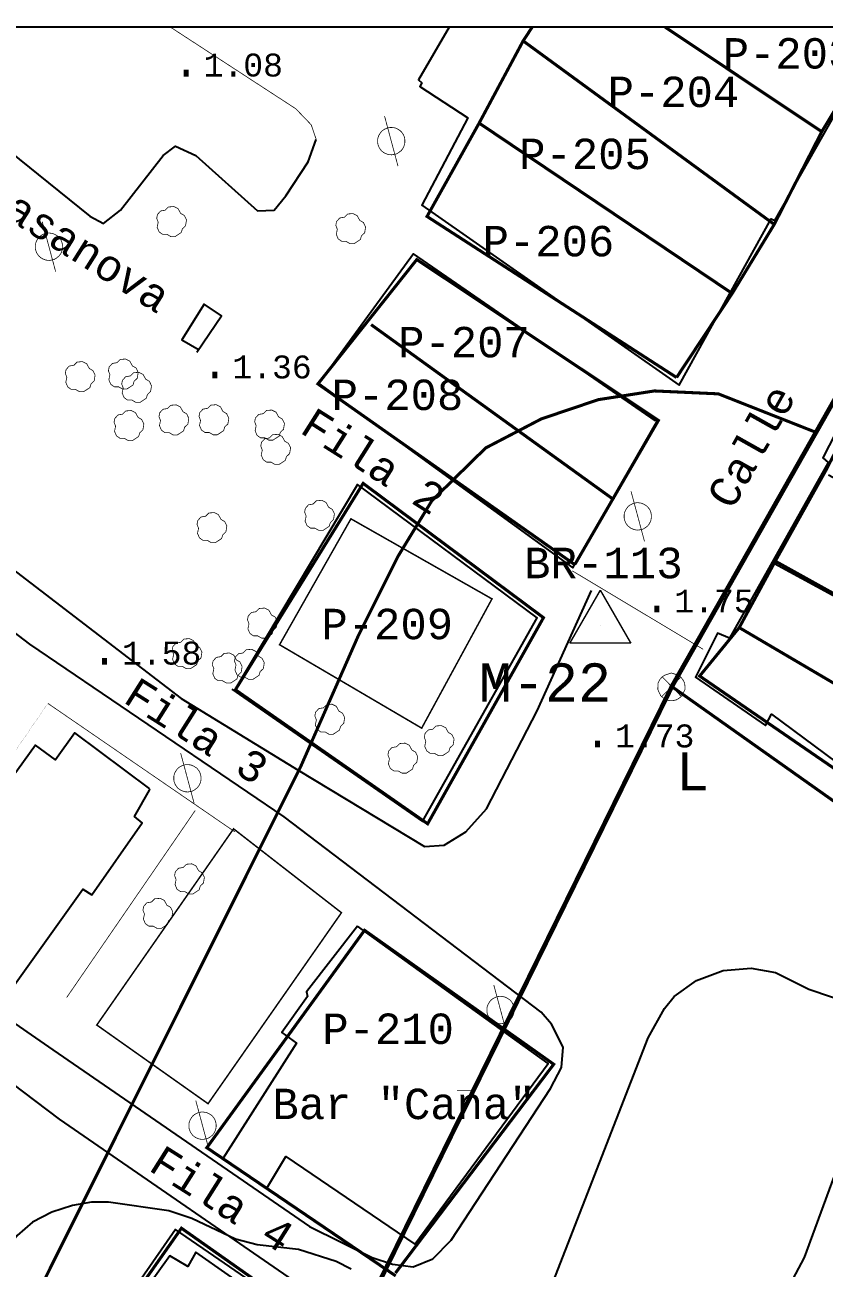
# Model space of a CAD drawing. Extents: x 743000 to 743800, y 4405200 to 4405700.
# Drawn here: x 743466.8 to 743519.1, y 4405618.8 to 4405700.2 of the extents above; entities that cross this region are included whole.
import ezdxf
from ezdxf.enums import TextEntityAlignment as Align

# ---------------------------------------------------------------- set-up
doc = ezdxf.new("R2010")
doc.units = 0
doc.header["$MEASUREMENT"] = 0
for name, color, linetype in [('10', 7, 'CONTINUOUS'), ('13', 7, 'CONTINUOUS'), ('16', 7, 'CONTINUOUS'), ('18', 7, 'CONTINUOUS'), ('2', 7, 'CONTINUOUS'), ('21', 7, 'CONTINUOUS'), ('24', 7, 'CONTINUOUS'), ('41', 7, 'CONTINUOUS'), ('42', 7, 'CONTINUOUS'), ('46', 7, 'CONTINUOUS'), ('50', 7, 'CONTINUOUS'), ('51', 7, 'CONTINUOUS'), ('54', 7, 'CONTINUOUS'), ('6', 7, 'CONTINUOUS'), ('8', 7, 'CONTINUOUS')]:
    doc.layers.add(name, color=color, linetype=linetype)
doc.styles.add('MONOTXT', font='monotxt', dxfattribs={"height": 0.2})

msp = doc.modelspace()

# ---------------------------------------------------------------- linework, layer by layer
at = {"layer": '10', "color": 7, "linetype": 'Continuous'}
for points, const_width in [([(743502.4099999998, 4405659.68), (743504.41, 4405663.15)], 0.1), ([(743506.41, 4405659.68), (743504.41, 4405663.15)], 0.1), ([(743502.4099999998, 4405659.69), (743506.41, 4405659.69)], 0.1), ([(743509.06, 4405657.73), (743509.4899999999, 4405657.59), (743509.68, 4405657.46), (743509.8100000002, 4405657.29), (743509.92, 4405657.08), (743509.9499999998, 4405656.86), (743509.9499999998, 4405656.65), (743509.76, 4405656.24), (743509.57, 4405656.08), (743509.3800000001, 4405655.97), (743509.17, 4405655.92), (743508.95, 4405655.92), (743508.7299999999, 4405655.97), (743508.55, 4405656.08), (743508.36, 4405656.24), (743508.17, 4405656.65), (743508.1900000002, 4405657.08), (743508.3, 4405657.29), (743508.44, 4405657.46), (743508.63, 4405657.59), (743509.06, 4405657.73)], 0.05), ([(743509.06, 4405657.73), (743509.4899999999, 4405657.59), (743509.68, 4405657.46), (743509.8100000002, 4405657.29), (743509.92, 4405657.08), (743509.9499999998, 4405656.86), (743509.9499999998, 4405656.65), (743509.76, 4405656.24), (743509.57, 4405656.08), (743509.3800000001, 4405655.97), (743509.17, 4405655.92), (743508.95, 4405655.92), (743508.7299999999, 4405655.97), (743508.55, 4405656.08), (743508.36, 4405656.24), (743508.17, 4405656.65), (743508.1900000002, 4405657.08), (743508.3, 4405657.29), (743508.44, 4405657.46), (743508.63, 4405657.59), (743509.06, 4405657.73)], 0.05), ([(743509.68, 4405657.46), (743508.44, 4405656.19)], 0.05), ([(743509.68, 4405657.46), (743508.44, 4405656.19)], 0.05), ([(743508.4599999998, 4405657.48), (743509.7099999998, 4405656.19)], 0.05), ([(743508.4599999998, 4405657.48), (743509.7099999998, 4405656.19)], 0.05)]:
    msp.add_lwpolyline(points, dxfattribs=dict(at, const_width=const_width))
at = {"layer": '13', "color": 3, "linetype": 'Continuous', "const_width": 0.3}
msp.add_lwpolyline([(743431.07, 4405500), (743450.56, 4405538.99), (743465.56, 4405568.23), (743509.0899999999, 4405656.84), (743533.5600000002, 4405700)], dxfattribs=at)
at = {"layer": '16', "color": 5, "linetype": 'Continuous', "const_width": 0.2}
msp.add_lwpolyline([(743509.0899999999, 4405656.84), (743531.9599999998, 4405640.65), (743562.9, 4405700)], dxfattribs=at)
at = {"layer": '18', "color": 3, "linetype": 'Continuous', "const_width": 0.2}
msp.add_lwpolyline([(743408.92, 4405500), (743427.63, 4405537.09), (743484.82, 4405651.64), (743488.56, 4405660.14), (743491.18, 4405665.38), (743493.39, 4405669.01), (743496.91, 4405672.46), (743500.55, 4405674.36), (743504.28, 4405675.62), (743507.9500000002, 4405676.19), (743512.13, 4405676), (743518.5199999998, 4405673.48)], dxfattribs=at)
at = {"layer": '2', "color": 7, "linetype": 'Continuous'}
msp.add_3dface([(743800, 4405200), (743800, 4405700), (743000.0000000001, 4405700), (743000.0000000001, 4405200)], dxfattribs=at)
at = {"layer": '21', "color": 30, "linetype": 'Continuous'}
for points, elevation in [([(743457.22, 4405500), (743464.3, 4405515.1), (743473.62, 4405533.64), (743483.67, 4405551.83), (743494.38, 4405570.48), (743496.9599999998, 4405575.44), (743497.24, 4405576.5), (743498.3299999998, 4405583.47), (743507.9799999999, 4405601.01), (743517.7800000001, 4405619.48), (743520.6399999999, 4405627.31)], 1), ([(743488.0999999999, 4405618.7), (743487.1199999999, 4405619.22), (743484.66, 4405619.99), (743481.9599999998, 4405620.310000001), (743480.54, 4405620.68), (743477.69, 4405622.03), (743476.1700000002, 4405622.52), (743472.23, 4405623.09), (743471.1099999999, 4405623.09), (743469.8699999999, 4405622.87), (743468.52, 4405622.44), (743467.25, 4405621.79), (743466.24, 4405620.91), (743463.3999999998, 4405616.92)], 2)]:
    msp.add_lwpolyline(points, dxfattribs=dict(at, elevation=elevation))
at = {"layer": '41', "color": 3, "linetype": 'Continuous', "extrusion": (-0.002020196099935145, -0.001346797399956763, 0.9999970524678967), "const_width": 0.05, "elevation": -7434.162754999999}
msp.add_lwpolyline([(743484.3056697322, 4405686.633347706), (743483.9756704054, 4405687.593347733), (743482.9656724666, 4405688.643349528), (743474.7656689977, 4405693.983353528)], dxfattribs=at)
at = {"layer": '41', "color": 1, "linetype": 'Continuous', "extrusion": (-0.8057119761863228, 0.5692739091903364, 0.1635708645972233), "const_width": 0.05, "elevation": 1909003.945424}
msp.add_lwpolyline([(-4027166.226900943, -316518.2037021536), (-4027150.886739281, -316516.9163637485), (-4027150.907536298, -316508.4726401928)], dxfattribs=at)
at = {"layer": '41', "color": 1, "linetype": 'Continuous', "const_width": 0.05}
for points, elevation in [([(743480.4999999999, 4405647.33), (743468.2599999999, 4405655.74)], 7.64), ([(743469.4899999999, 4405636.49), (743477.9, 4405648.73)], 3.72)]:
    msp.add_lwpolyline(points, dxfattribs=dict(at, elevation=elevation))
at = {"layer": '41', "color": 1, "linetype": 'Continuous', "extrusion": (-0.6321267274149124, -0.7748650208182798, 0), "const_width": 0.05, "elevation": -3883756.154708}
msp.add_lwpolyline([(-2208820.171249157, 4.24), (-2208821.642473137, 7.64)], dxfattribs=at)
at = {"layer": '41', "color": 1, "linetype": 'Continuous', "extrusion": (0.5981976966781218, 0.8013485606706919, 0), "const_width": 0.05, "elevation": 3975192.165522}
msp.add_lwpolyline([(2039666.479059321, 11.52), (2039648.709014301, 4.5)], dxfattribs=at)
at = {"layer": '41', "color": 3, "linetype": 'Continuous'}
msp.add_polyline3d([(743455.65, 4405700, 1.22), (743471.0099999999, 4405687.64, 1.23), (743471.0099999999, 4405687.64, 1.23), (743471.8900000001, 4405687.15, 1.23), (743473.0099999999, 4405688.03, 1.23), (743475.81, 4405691.59, 1.27), (743476.6099999999, 4405692.2, 1.27), (743477.9400000002, 4405691.61, 1.28), (743481.98, 4405687.97, 1.28), (743483.07, 4405688.02, 1.28), (743483.8299999998, 4405688.97, 1.28), (743485.3000000002, 4405691.19, 1.28), (743485.82, 4405692.65, 1.28)], dxfattribs=at)
at = {"layer": '41', "color": 1, "linetype": 'Continuous'}
for points in [[(743480.2900000002, 4405656.68, 3.62), (743492.78, 4405648.02, 3.94), (743500.2699999998, 4405661.33, 3.95), (743488.51, 4405670.06, 3.69), (743480.4299999998, 4405656.52, 3.62)], [(743479.62, 4405601.18, 3.43), (743488.38, 4405613.22, 3.59), (743476.6199999999, 4405621.310000001, 3.58), (743468.05, 4405608.98, 3.71), (743479.0099999999, 4405600.84, 3.5), (743479.1499999998, 4405600.79, 3.5), (743479.1699999998, 4405600.78, 3.5)]]:
    msp.add_polyline3d(points, dxfattribs=at)
at = {"layer": '42', "color": 3, "linetype": 'Continuous', "const_width": 0.05}
for points, elevation in [([(743476.99, 4405686.560000001), (743476.5799999998, 4405686.29), (743476.3100000002, 4405686.29), (743476.0500000002, 4405686.44), (743475.7699999998, 4405686.44), (743475.5400000002, 4405686.6), (743475.41, 4405686.9), (743475.4799999999, 4405687.23), (743475.38, 4405687.49), (743475.43, 4405687.74), (743475.6399999999, 4405687.97), (743475.94, 4405688.02), (743476.15, 4405688.23), (743476.4999999999, 4405688.26), (743476.7799999998, 4405688.12), (743476.95, 4405687.810000001), (743477.1900000002, 4405687.67), (743477.3299999998, 4405687.38), (743477.27, 4405687), (743477.06, 4405686.8), (743476.99, 4405686.560000001)], 4.08), ([(743488.7099999998, 4405686.1), (743488.3000000002, 4405685.83), (743488.03, 4405685.83), (743487.7699999998, 4405685.98), (743487.49, 4405685.98), (743487.2599999999, 4405686.14), (743487.1299999999, 4405686.44), (743487.2000000002, 4405686.77), (743487.0999999999, 4405687.03), (743487.1499999998, 4405687.28), (743487.36, 4405687.51), (743487.6599999998, 4405687.560000001), (743487.87, 4405687.77), (743488.2199999999, 4405687.8), (743488.4999999999, 4405687.66), (743488.6699999998, 4405687.35), (743488.9099999998, 4405687.21), (743489.05, 4405686.92), (743488.9899999999, 4405686.54), (743488.78, 4405686.34), (743488.7099999998, 4405686.1)], 4.09), ([(743471.0099999999, 4405676.41), (743470.5999999999, 4405676.14), (743470.3299999998, 4405676.14), (743470.07, 4405676.29), (743469.79, 4405676.29), (743469.56, 4405676.45), (743469.4299999998, 4405676.75), (743469.5, 4405677.08), (743469.3999999998, 4405677.34), (743469.45, 4405677.59), (743469.66, 4405677.82), (743469.9599999998, 4405677.87), (743470.17, 4405678.08), (743470.52, 4405678.11), (743470.8, 4405677.97), (743470.9699999999, 4405677.66), (743471.21, 4405677.52), (743471.3499999999, 4405677.23), (743471.29, 4405676.85), (743471.0799999998, 4405676.65), (743471.0099999999, 4405676.41)], 3.66), ([(743473.8299999998, 4405676.58), (743473.4200000002, 4405676.310000001), (743473.15, 4405676.310000001), (743472.8899999999, 4405676.46), (743472.6099999999, 4405676.46), (743472.3799999999, 4405676.62), (743472.25, 4405676.92), (743472.3200000002, 4405677.25), (743472.2199999999, 4405677.51), (743472.27, 4405677.76), (743472.4800000002, 4405677.99), (743472.78, 4405678.04), (743472.9900000001, 4405678.25), (743473.3399999999, 4405678.28), (743473.62, 4405678.14), (743473.79, 4405677.83), (743474.03, 4405677.69), (743474.17, 4405677.4), (743474.1099999999, 4405677.02), (743473.9, 4405676.82), (743473.8299999998, 4405676.58)], 3.66), ([(743474.7000000002, 4405675.71), (743474.29, 4405675.44), (743474.02, 4405675.44), (743473.76, 4405675.59), (743473.4799999999, 4405675.59), (743473.25, 4405675.75), (743473.1199999999, 4405676.05), (743473.1900000002, 4405676.38), (743473.0899999999, 4405676.64), (743473.1399999999, 4405676.89), (743473.35, 4405677.12), (743473.6499999998, 4405677.17), (743473.86, 4405677.38), (743474.21, 4405677.41), (743474.4899999999, 4405677.27), (743474.6599999998, 4405676.96), (743474.9, 4405676.82), (743475.04, 4405676.53), (743474.98, 4405676.15), (743474.7699999998, 4405675.95), (743474.7000000002, 4405675.71)], 3.66), ([(743474.2, 4405673.21), (743473.79, 4405672.94), (743473.5199999998, 4405672.94), (743473.26, 4405673.09), (743472.9799999999, 4405673.09), (743472.75, 4405673.25), (743472.6199999999, 4405673.55), (743472.69, 4405673.88), (743472.5899999999, 4405674.14), (743472.64, 4405674.39), (743472.8499999999, 4405674.62), (743473.15, 4405674.67), (743473.3599999999, 4405674.88), (743473.7099999998, 4405674.91), (743473.9899999999, 4405674.77), (743474.1599999998, 4405674.46), (743474.3999999998, 4405674.32), (743474.54, 4405674.03), (743474.4799999999, 4405673.65), (743474.2700000001, 4405673.45), (743474.2, 4405673.21)], 3.66), ([(743477.1399999999, 4405673.58), (743476.73, 4405673.310000001), (743476.4599999998, 4405673.310000001), (743476.2, 4405673.46), (743475.92, 4405673.46), (743475.69, 4405673.62), (743475.56, 4405673.92), (743475.63, 4405674.25), (743475.5299999998, 4405674.51), (743475.5799999998, 4405674.76), (743475.7899999998, 4405674.99), (743476.0899999999, 4405675.04), (743476.2999999998, 4405675.25), (743476.65, 4405675.28), (743476.93, 4405675.14), (743477.1, 4405674.83), (743477.3399999999, 4405674.69), (743477.4799999999, 4405674.4), (743477.42, 4405674.02), (743477.2099999998, 4405673.82), (743477.1399999999, 4405673.58)], 3.66), ([(743479.7599999999, 4405673.59), (743479.35, 4405673.32), (743479.0799999998, 4405673.32), (743478.8199999998, 4405673.47), (743478.54, 4405673.47), (743478.3099999998, 4405673.63), (743478.18, 4405673.93), (743478.2500000001, 4405674.26), (743478.1499999998, 4405674.52), (743478.2, 4405674.77), (743478.41, 4405675), (743478.7099999998, 4405675.05), (743478.92, 4405675.26), (743479.2700000001, 4405675.29), (743479.5500000002, 4405675.15), (743479.7199999999, 4405674.84), (743479.9599999998, 4405674.7), (743480.0999999999, 4405674.41), (743480.0400000002, 4405674.03), (743479.8299999998, 4405673.83), (743479.7599999999, 4405673.59)], 3.66), ([(743483.4, 4405673.24), (743482.9899999999, 4405672.97), (743482.7199999999, 4405672.97), (743482.4599999998, 4405673.12), (743482.1800000002, 4405673.12), (743481.95, 4405673.28), (743481.8200000002, 4405673.58), (743481.8899999999, 4405673.91), (743481.79, 4405674.17), (743481.8399999999, 4405674.42), (743482.05, 4405674.65), (743482.3499999999, 4405674.7), (743482.56, 4405674.91), (743482.9099999998, 4405674.94), (743483.19, 4405674.8), (743483.36, 4405674.49), (743483.6, 4405674.35), (743483.7399999999, 4405674.060000001), (743483.68, 4405673.68), (743483.4699999999, 4405673.48), (743483.4, 4405673.24)], 3.66), ([(743483.8, 4405671.65), (743483.3899999999, 4405671.38), (743483.12, 4405671.38), (743482.8599999999, 4405671.53), (743482.58, 4405671.53), (743482.3499999999, 4405671.69), (743482.2199999999, 4405671.99), (743482.2899999998, 4405672.32), (743482.19, 4405672.58), (743482.24, 4405672.83), (743482.4500000002, 4405673.06), (743482.75, 4405673.11), (743482.9599999998, 4405673.32), (743483.31, 4405673.35), (743483.59, 4405673.21), (743483.76, 4405672.9), (743483.9999999999, 4405672.76), (743484.14, 4405672.47), (743484.0799999998, 4405672.09), (743483.87, 4405671.89), (743483.8, 4405671.65)], 3.66), ([(743486.67, 4405667.33), (743486.26, 4405667.06), (743485.99, 4405667.06), (743485.7299999999, 4405667.21), (743485.4499999998, 4405667.21), (743485.2199999999, 4405667.37), (743485.0899999999, 4405667.67), (743485.16, 4405668), (743485.06, 4405668.26), (743485.1099999999, 4405668.51), (743485.3200000002, 4405668.74), (743485.6199999999, 4405668.79), (743485.83, 4405669), (743486.1800000002, 4405669.03), (743486.4599999998, 4405668.89), (743486.6299999999, 4405668.58), (743486.8699999999, 4405668.44), (743487.01, 4405668.15), (743486.95, 4405667.77), (743486.74, 4405667.57), (743486.67, 4405667.33)], 4.2), ([(743479.63, 4405666.53), (743479.2199999999, 4405666.26), (743478.95, 4405666.26), (743478.6900000002, 4405666.41), (743478.41, 4405666.41), (743478.18, 4405666.57), (743478.05, 4405666.87), (743478.12, 4405667.2), (743478.02, 4405667.46), (743478.0699999998, 4405667.71), (743478.28, 4405667.94), (743478.5799999998, 4405667.99), (743478.79, 4405668.2), (743479.14, 4405668.23), (743479.42, 4405668.09), (743479.5899999999, 4405667.78), (743479.8299999998, 4405667.64), (743479.9699999999, 4405667.35), (743479.91, 4405666.97), (743479.7000000002, 4405666.77), (743479.63, 4405666.53)], 3.66), ([(743482.93, 4405660.28), (743482.52, 4405660.01), (743482.25, 4405660.01), (743481.99, 4405660.16), (743481.7099999998, 4405660.16), (743481.48, 4405660.32), (743481.3499999999, 4405660.62), (743481.42, 4405660.95), (743481.3200000002, 4405661.21), (743481.3699999999, 4405661.46), (743481.5799999998, 4405661.69), (743481.8799999999, 4405661.74), (743482.0899999999, 4405661.95), (743482.44, 4405661.98), (743482.7199999999, 4405661.84), (743482.89, 4405661.53), (743483.1299999999, 4405661.39), (743483.27, 4405661.1), (743483.2099999998, 4405660.72), (743483.0000000001, 4405660.52), (743482.93, 4405660.28)], 4.2), ([(743478, 4405658.28), (743477.59, 4405658.01), (743477.3199999998, 4405658.01), (743477.06, 4405658.16), (743476.7799999998, 4405658.16), (743476.55, 4405658.32), (743476.42, 4405658.62), (743476.49, 4405658.95), (743476.39, 4405659.21), (743476.44, 4405659.46), (743476.65, 4405659.69), (743476.95, 4405659.74), (743477.16, 4405659.95), (743477.51, 4405659.98), (743477.79, 4405659.84), (743477.9599999998, 4405659.53), (743478.2, 4405659.39), (743478.34, 4405659.1), (743478.28, 4405658.72), (743478.0699999998, 4405658.52), (743478, 4405658.28)], 3.66), ([(743480.63, 4405657.34), (743480.22, 4405657.07), (743479.95, 4405657.07), (743479.69, 4405657.22), (743479.4099999998, 4405657.22), (743479.18, 4405657.38), (743479.05, 4405657.68), (743479.12, 4405658.01), (743479.0200000001, 4405658.27), (743479.07, 4405658.52), (743479.28, 4405658.75), (743479.5799999998, 4405658.8), (743479.79, 4405659.01), (743480.14, 4405659.04), (743480.42, 4405658.9), (743480.5899999999, 4405658.59), (743480.8299999998, 4405658.45), (743480.97, 4405658.16), (743480.91, 4405657.78), (743480.6999999998, 4405657.58), (743480.63, 4405657.34)], 4.08), ([(743482.0799999998, 4405657.58), (743481.67, 4405657.310000001), (743481.4, 4405657.310000001), (743481.14, 4405657.46), (743480.8599999999, 4405657.46), (743480.63, 4405657.62), (743480.4999999999, 4405657.92), (743480.5700000002, 4405658.25), (743480.4699999999, 4405658.51), (743480.5199999998, 4405658.76), (743480.73, 4405658.99), (743481.0299999998, 4405659.04), (743481.24, 4405659.25), (743481.59, 4405659.28), (743481.8699999999, 4405659.14), (743482.0399999998, 4405658.83), (743482.28, 4405658.69), (743482.42, 4405658.4), (743482.36, 4405658.02), (743482.15, 4405657.82), (743482.0799999998, 4405657.58)], 4.2), ([(743487.3399999999, 4405653.99), (743486.9300000002, 4405653.72), (743486.66, 4405653.72), (743486.4000000001, 4405653.87), (743486.1199999999, 4405653.87), (743485.89, 4405654.03), (743485.7599999999, 4405654.33), (743485.83, 4405654.66), (743485.7299999999, 4405654.92), (743485.7799999998, 4405655.17), (743485.99, 4405655.4), (743486.2899999998, 4405655.45), (743486.5, 4405655.66), (743486.85, 4405655.69), (743487.1299999999, 4405655.55), (743487.2999999998, 4405655.24), (743487.54, 4405655.1), (743487.68, 4405654.81), (743487.62, 4405654.43), (743487.41, 4405654.23), (743487.3399999999, 4405653.99)], 4.2), ([(743494.4999999999, 4405652.59), (743494.0899999999, 4405652.32), (743493.82, 4405652.32), (743493.5600000002, 4405652.47), (743493.28, 4405652.47), (743493.05, 4405652.63), (743492.92, 4405652.93), (743492.9899999999, 4405653.26), (743492.8899999999, 4405653.52), (743492.9400000002, 4405653.77), (743493.1499999998, 4405654), (743493.4500000002, 4405654.05), (743493.6599999998, 4405654.26), (743494.0099999999, 4405654.29), (743494.2900000002, 4405654.15), (743494.4599999998, 4405653.84), (743494.7, 4405653.7), (743494.8399999999, 4405653.41), (743494.78, 4405653.03), (743494.57, 4405652.83), (743494.4999999999, 4405652.59)], 4.2), ([(743492.1199999999, 4405651.44), (743491.7099999998, 4405651.17), (743491.4400000002, 4405651.17), (743491.18, 4405651.32), (743490.9, 4405651.32), (743490.67, 4405651.48), (743490.54, 4405651.78), (743490.6099999999, 4405652.11), (743490.5099999999, 4405652.37), (743490.5600000002, 4405652.62), (743490.7699999998, 4405652.85), (743491.0700000002, 4405652.9), (743491.2799999998, 4405653.11), (743491.6299999999, 4405653.14), (743491.9100000001, 4405653), (743492.0799999998, 4405652.69), (743492.3199999998, 4405652.55), (743492.4599999998, 4405652.26), (743492.3999999998, 4405651.88), (743492.1900000002, 4405651.68), (743492.1199999999, 4405651.44)], 4.2), ([(743478.1599999998, 4405643.54), (743477.75, 4405643.27), (743477.4799999999, 4405643.27), (743477.2199999999, 4405643.42), (743476.94, 4405643.42), (743476.7099999998, 4405643.58), (743476.5799999998, 4405643.88), (743476.65, 4405644.21), (743476.55, 4405644.47), (743476.5999999999, 4405644.72), (743476.8099999998, 4405644.95), (743477.1099999999, 4405645), (743477.3199999998, 4405645.21), (743477.67, 4405645.24), (743477.95, 4405645.1), (743478.12, 4405644.79), (743478.36, 4405644.65), (743478.4999999999, 4405644.36), (743478.44, 4405643.98), (743478.2299999999, 4405643.78), (743478.1599999998, 4405643.54)], 4.19), ([(743476.0899999999, 4405641.28), (743475.6799999998, 4405641.01), (743475.41, 4405641.01), (743475.15, 4405641.16), (743474.87, 4405641.16), (743474.64, 4405641.32), (743474.5099999999, 4405641.62), (743474.5799999998, 4405641.95), (743474.4799999999, 4405642.21), (743474.53, 4405642.46), (743474.7399999999, 4405642.69), (743475.04, 4405642.74), (743475.2499999999, 4405642.95), (743475.5999999999, 4405642.98), (743475.88, 4405642.84), (743476.0500000002, 4405642.53), (743476.29, 4405642.39), (743476.43, 4405642.1), (743476.3699999999, 4405641.72), (743476.16, 4405641.52), (743476.0899999999, 4405641.28)], 4.19)]:
    msp.add_lwpolyline(points, dxfattribs=dict(at, elevation=elevation))
at = {"layer": '46', "color": 7, "linetype": 'Continuous', "const_width": 0.2}
for points in [[(743499.95, 4405700), (743499.36, 4405699.1), (743496.48, 4405693.72)], [(743518.8999999998, 4405693.16), (743508.6499999998, 4405700)], [(743509.3999999998, 4405677.07), (743513.04, 4405682.57), (743515.79, 4405687.09), (743518.8999999998, 4405693.16), (743521.95, 4405698.21), (743522.52, 4405699.5)], [(743515.79, 4405687.09), (743499.36, 4405699.1)], [(743554.0999999999, 4405682.94), (743532.3299999998, 4405694.92), (743528.97, 4405689.24), (743525.8499999999, 4405683.19), (743522.34, 4405677.16), (743519.17, 4405670.99), (743515.86, 4405665.05), (743513.4999999999, 4405660.7), (743510.9100000001, 4405657.53), (743536.08, 4405640.23)], [(743509.3999999998, 4405677.07), (743493.0699999998, 4405687.61), (743496.48, 4405693.72)], [(743496.48, 4405693.72), (743513.04, 4405682.57)], [(743502.7499999999, 4405664.84), (743508.21, 4405674.26), (743492.3999999998, 4405684.79), (743485.93, 4405676.65), (743502.7399999999, 4405664.82)], [(743505.31, 4405669.06), (743489.41, 4405680.53)], [(743493.1099999999, 4405647.86), (743480.53, 4405656.63), (743488.89, 4405670.14), (743500.69, 4405661.35), (743493.1099999999, 4405647.86)], [(743515.86, 4405665.05), (743541.8599999999, 4405650.59)], [(743539.0899999999, 4405645.64), (743513.4999999999, 4405660.7)], [(743491.02, 4405618.27), (743478.6599999998, 4405626.66), (743488.9799999999, 4405640.89), (743501.36, 4405632.12), (743491, 4405618.45)], [(743479.4899999999, 4405601), (743468.19, 4405608.85), (743477, 4405621.39), (743488.6499999998, 4405613.18), (743479.62, 4405600.82)]]:
    msp.add_lwpolyline(points, dxfattribs=at)
at = {"layer": '50', "color": 7, "linetype": 'Continuous'}
msp.add_line((743504.41, 4405660.84), (743504.41, 4405660.84), dxfattribs=at)
at = {"layer": '50', "color": 7, "linetype": 'Continuous', "const_width": 0.05, "elevation": 5}
msp.add_lwpolyline([(743495.0299999998, 4405630.41), (743495.93, 4405630.41)], dxfattribs=at)
at = {"layer": '51', "color": 1, "linetype": 'Continuous', "extrusion": (-0.5793300740102963, -0.8150930409144865, 0), "const_width": 0.05, "elevation": -4021786.260307}
msp.add_lwpolyline([(-1946312.987577955, 6.36), (-1946334.322565651, 6.02)], dxfattribs=at)
at = {"layer": '51', "color": 1, "linetype": 'Continuous', "extrusion": (0.5709451645038112, 0.8209881967054802, 0), "const_width": 0.05, "elevation": 4041530.543628}
msp.add_lwpolyline([(1905001.03110799, 6.14), (1904988.753221364, 6.36)], dxfattribs=at)
at = {"layer": '51', "color": 1, "linetype": 'Continuous', "extrusion": (-0.8778664741216758, 0.4789054746118249, 0), "const_width": 0.05, "elevation": 1457215.986174}
msp.add_lwpolyline([(-4223667.899188442, 6.19), (-4223681.033304325, 6.58)], dxfattribs=at)
at = {"layer": '51', "color": 1, "linetype": 'Continuous', "extrusion": (0.5077157552119255, 0.8615246438202359, 0), "const_width": 0.05, "elevation": 4173098.45341}
msp.add_lwpolyline([(1596300.770612179, 5.98), (1596295.117842946, 6.34)], dxfattribs=at)
at = {"layer": '51', "color": 1, "linetype": 'Continuous', "extrusion": (-0.5719152247286087, -0.8203127304410343, 0), "const_width": 0.05, "elevation": -4039248.485575}
msp.add_lwpolyline([(-1909762.371522038, 5.78), (-1909782.339516429, 4.53)], dxfattribs=at)
at = {"layer": '51', "color": 1, "linetype": 'Continuous', "extrusion": (0.0006705167000192204, 0.0002266053000064957, 0.9999997495286653), "const_width": 0.1, "elevation": 1505.181694}
msp.add_lwpolyline([(743483.2472889508, 4405659.352032635), (743492.5472935655, 4405653.892033628), (743497.1472925312, 4405662.352032712), (743487.9172946062, 4405667.59203398), (743483.2472889508, 4405659.352032635)], dxfattribs=at)
at = {"layer": '51', "color": 1, "linetype": 'Continuous', "extrusion": (0.5048264467122419, 0.8632208632209327, 0), "const_width": 0.05, "elevation": 4178403.485871}
msp.add_lwpolyline([(1582278.05072465, 7.99), (1582253.329357374, 5.46)], dxfattribs=at)
at = {"layer": '51', "color": 1, "linetype": 'Continuous', "extrusion": (0.0009189631000029554, -0.000641170800002062, 0.9999993722032161), "const_width": 0.1, "elevation": -2134.035353}
msp.add_lwpolyline([(743480.0891663395, 4405647.067302221), (743471.1391793081, 4405634.227293175), (743478.4191762344, 4405629.077298522), (743487.1491817377, 4405641.577294685), (743480.0891663395, 4405647.067302221)], dxfattribs=at)
at = {"layer": '51', "color": 1, "linetype": 'Continuous'}
for points in [[(743494.5199999998, 4405700, 5.6), (743492.51, 4405696.56, 5.6), (743492.7199999999, 4405696.36, 5.6), (743492.5999999999, 4405696.12, 5.6), (743495.75, 4405694.07, 4.93), (743492.7399999999, 4405688.34, 4.66), (743509.58, 4405676.56, 6.01), (743515.5999999999, 4405687.45, 6.11), (743515.8299999998, 4405687.34, 6.11), (743521.9899999999, 4405698.18, 6.62), (743521.4300000002, 4405698.59, 5.68), (743522.1800000002, 4405700, 5.64)], [(743553.95, 4405683.25, 5.19), (743532.36, 4405694.81, 5.74), (743525.3899999999, 4405682.38, 6.11), (743524.7499999999, 4405682.68, 6.08), (743522.32, 4405678.08, 5.94), (743522.78, 4405677.81, 5.94), (743522.0200000001, 4405676.42, 5.94), (743521.44, 4405676.61, 5.94), (743518.9799999999, 4405671.82, 5.94), (743519.3100000002, 4405671.51, 5.94), (743512.86, 4405660, 6.01), (743512.08, 4405660.33, 6.01), (743510.64, 4405657.46, 5.89), (743515.22, 4405654.3, 5.6), (743515.6199999999, 4405655.04, 5.59), (743531.77, 4405643.03, 5.62), (743535.8599999999, 4405640.37, 5.62), (743538.7599999999, 4405646.15, 5.63), (743534.41, 4405648.41, 5.62), (743537.0799999998, 4405653.310000001, 5.91), (743537.6799999998, 4405653.14, 5.91), (743553.8799999999, 4405683.47, 5.36), (743553.95, 4405683.25, 5.19)], [(743508.03, 4405674.23, 5.47), (743492.18, 4405685.16, 4.78), (743485.9999999999, 4405676.67, 4.16), (743502.6099999999, 4405664.62, 6.06), (743508.2000000002, 4405674.32, 5.71), (743508.03, 4405674.23, 5.47)], [(743519.3499999999, 4405670.71, 6.06), (743544.8099999998, 4405656.81, 3.31), (743541.7499999999, 4405650.78, 3.12), (743515.8099999998, 4405664.88, 7.99)], [(743474.94, 4405650.14, 11.75), (743470.0199999998, 4405653.82, 11.39), (743468.7500000001, 4405652.05, 11.43), (743467.4599999998, 4405653.01, 11.43), (743465.2000000002, 4405649.88, 11.96), (743466.01, 4405649.33, 11.96), (743463.54, 4405646.06, 11.95), (743462.6099999999, 4405646.61, 11.95), (743460.64, 4405643.42, 11.89), (743461.07, 4405642.96, 11.85), (743460.1299999999, 4405641.45, 11.85), (743466.0799999998, 4405637.32, 11.85), (743470.5400000002, 4405643.58, 11.85), (743471.13, 4405643.2, 11.75), (743474.4199999998, 4405647.92, 11.57), (743473.92, 4405648.34, 11.51), (743474.9099999998, 4405650.07, 11.51), (743474.94, 4405650.14, 11.75)], [(743488.52, 4405641.16, 4.37), (743485.19, 4405636.87, 4.52), (743485.24, 4405636.55, 4.52), (743483.5699999998, 4405634.21, 4.52), (743484.5300000001, 4405633.5, 5.07), (743479.73, 4405625.97, 4.02), (743482.58, 4405624.02, 4.29), (743483.82, 4405626.08, 5.3), (743492.28, 4405620.34, 5.01), (743500.99, 4405632.17, 4.87), (743488.52, 4405641.16, 4.37)], [(743469.7499999999, 4405607.83, 8.21), (743478.1499999998, 4405602, 8.21), (743486.4000000001, 4405613.89, 8.3), (743477.9400000002, 4405619.83, 8.2), (743477.42, 4405618.89, 8.08), (743476.25, 4405619.58, 7.53), (743472.5399999998, 4405614.42, 7.75), (743473.78, 4405613.6, 8.15), (743469.8100000002, 4405607.68, 8.15), (743469.7499999999, 4405607.83, 8.21)]]:
    msp.add_polyline3d(points, dxfattribs=at)
at = {"layer": '54', "color": 1, "linetype": 'Continuous', "extrusion": (0.8692901189161581, -0.494302224509188, 0), "const_width": 0.05, "elevation": -1531410.370444}
msp.add_lwpolyline([(4197329.427599665, 6.06), (4197326.494171636, 5.57)], dxfattribs=at)
at = {"layer": '54', "color": 1, "linetype": 'Continuous', "const_width": 0.05, "elevation": 5.66}
msp.add_lwpolyline([(743502.5699999998, 4405664.42), (743511.1399999999, 4405659.28)], dxfattribs=at)
at = {"layer": '54', "color": 1, "linetype": 'Continuous'}
msp.add_polyline3d([(743478, 4405678.73, 1.69), (743479.63, 4405681.11, 1.53), (743478.4799999999, 4405681.86, 1.53), (743477.0299999998, 4405679.54, 1.53), (743478.1499999998, 4405678.88, 1.53)], dxfattribs=at)
at = {"layer": '6', "color": 1, "linetype": 'Continuous', "extrusion": (0.8717367315826644, -0.4899745613902562, 0), "const_width": 0.05, "elevation": -1510521.442291}
msp.add_lwpolyline([(4204919.657587789, 2.24), (4204876.59412764, 2.12)], dxfattribs=at)
at = {"layer": '6', "color": 1, "linetype": 'Continuous', "extrusion": (0.8717641027523603, -0.4899258608732267, 0), "const_width": 0.05, "elevation": -1510280.027596}
msp.add_lwpolyline([(4205007.691563234, 2.25), (4204960.970208374, 2.12)], dxfattribs=at)
at = {"layer": '6', "color": 7, "linetype": 'Continuous'}
for points in [[(743418.0999999999, 4405700, 1.74), (743427.26, 4405693.38, 1.69), (743444.3699999999, 4405681.060000001, 1.63), (743460.4799999999, 4405668.72, 1.64), (743476.99, 4405656.07, 1.99), (743484.64, 4405651.38, 1.99), (743492.9, 4405646.37, 1.99), (743494.2000000002, 4405646.46, 1.99), (743495.6199999999, 4405647.33, 1.99), (743496.9699999999, 4405648.84, 2.16), (743500.2699999998, 4405655.26, 2.22), (743503.8299999998, 4405663.12, 2.22)], [(743486.2399999999, 4405616.66, 2.81), (743469.03, 4405628.52, 2.38), (743458.95, 4405636.14, 2.24), (743457.84, 4405636.83, 2.24), (743441.18, 4405648.98, 2.03), (743423.75, 4405661.34, 1.96), (743407.32, 4405673.09, 1.96), (743389.91, 4405684.84, 1.95), (743378.94, 4405692.65, 1.95), (743377.4799999999, 4405693.42, 1.95), (743376.06, 4405693.85, 1.95), (743374.63, 4405693.88, 1.95), (743373.35, 4405693.65, 1.95), (743372.1700000002, 4405693.06, 1.95), (743371.18, 4405692.04, 1.95), (743370.31, 4405690.66, 1.87)], [(743433.53, 4405657.84, 1.77), (743451.31, 4405645.01, 1.78), (743468.58, 4405633.06, 2.38), (743485.37, 4405621.51, 2.42), (743489.4899999999, 4405619.48, 2.42), (743490.8200000002, 4405619.03, 2.42), (743492.16, 4405618.87, 2.42), (743493.4599999998, 4405619.39, 2.42), (743494.65, 4405620.61, 2.42), (743501.1600000001, 4405630.53, 2.31), (743501.87, 4405631.9, 2.31), (743501.9699999999, 4405633.23, 2.31), (743501.2099999998, 4405634.74, 2.31), (743500.5299999998, 4405635.53, 2.31), (743483.7299999999, 4405648.31, 2.3), (743467.0700000002, 4405659.62, 2.21), (743450.7699999998, 4405672.07, 1.92), (743434.3999999998, 4405684.21, 1.91)], [(743518.05, 4405637.03, 1.92), (743527.2800000001, 4405633.91, 1.93), (743528.67, 4405633.65, 1.93), (743529.99, 4405633.57, 1.93), (743532.44, 4405633.89, 1.93), (743533.5199999998, 4405634.22, 1.93), (743535.5799999998, 4405635.21, 1.93), (743536.7000000002, 4405635.87, 1.93), (743537.7399999999, 4405636.73, 1.93), (743538.8, 4405638.09, 2.08), (743539.79, 4405639.87, 2.14), (743548.0899999999, 4405659.11, 2.15), (743555.2299999999, 4405672.46, 2.16), (743556.28, 4405673.87, 2.16), (743557.5199999998, 4405674.99, 2.16), (743558.9, 4405675.72, 2.09), (743560.3, 4405676.09, 1.98), (743561.8299999998, 4405676.21, 1.97), (743563.44, 4405676.14, 1.92), (743582.2, 4405668.5, 0.45), (743583.2099999998, 4405667.98, 0.45)], [(743446.9999999999, 4405500, 2.43), (743456.3299999998, 4405518.37, 2.17), (743465.7399999999, 4405537.27, 2.18), (743475.4199999998, 4405556.54, 2.18), (743484.22, 4405575.34, 2.19), (743490.23, 4405596.03, 2.47), (743500.0600000002, 4405614.62, 2.48), (743507.54, 4405633.86, 1.95), (743507.54, 4405633.86, 1.95), (743508.62, 4405635.77, 1.92), (743509.2399999999, 4405636.56, 1.92), (743510.7099999998, 4405637.61, 1.92), (743512.4400000002, 4405638.25, 1.92), (743514.2799999998, 4405638.42, 1.92), (743515.8799999999, 4405638.13, 1.92), (743518.05, 4405637.03, 1.92)]]:
    msp.add_polyline3d(points, dxfattribs=at)
at = {"layer": '8', "color": 7, "linetype": 'Continuous', "const_width": 0.05}
for points, elevation in [([(743491.17, 4405690.9), (743490.2899999998, 4405694.18)], 9.37), ([(743491.18, 4405693.310000001), (743491.13, 4405693.34), (743491.0700000002, 4405693.36), (743491.02, 4405693.39), (743490.97, 4405693.4), (743490.91, 4405693.42), (743490.8599999999, 4405693.42), (743490.8, 4405693.43), (743490.7499999999, 4405693.43), (743490.69, 4405693.43), (743490.63, 4405693.43), (743490.57, 4405693.42), (743490.5199999998, 4405693.41), (743490.46, 4405693.39), (743490.41, 4405693.38), (743490.3599999999, 4405693.35), (743490.31, 4405693.33), (743490.2599999999, 4405693.3), (743490.21, 4405693.27), (743490.17, 4405693.24), (743490.12, 4405693.2), (743490.0799999998, 4405693.16), (743490.0500000002, 4405693.12), (743490.0099999999, 4405693.07), (743489.9799999999, 4405693.02), (743489.95, 4405692.97), (743489.92, 4405692.93), (743489.9, 4405692.87), (743489.88, 4405692.82), (743489.8599999999, 4405692.76), (743489.8499999999, 4405692.71), (743489.8399999999, 4405692.65), (743489.8399999999, 4405692.6), (743489.8399999999, 4405692.54), (743489.8399999999, 4405692.48), (743489.8399999999, 4405692.43), (743489.8499999999, 4405692.37), (743489.8599999999, 4405692.32), (743489.88, 4405692.26), (743489.9, 4405692.21), (743489.92, 4405692.16), (743489.95, 4405692.1), (743489.9799999999, 4405692.06), (743490.0099999999, 4405692.01), (743490.04, 4405691.97), (743490.0799999998, 4405691.92), (743490.12, 4405691.88), (743490.17, 4405691.85), (743490.21, 4405691.81), (743490.2599999999, 4405691.78), (743490.31, 4405691.75), (743490.3599999999, 4405691.73), (743490.41, 4405691.71), (743490.46, 4405691.69), (743490.5199999998, 4405691.67), (743490.58, 4405691.66), (743490.63, 4405691.65), (743490.69, 4405691.65), (743490.74, 4405691.64), (743490.8, 4405691.65), (743490.8599999999, 4405691.66), (743490.91, 4405691.67), (743490.97, 4405691.68), (743491.02, 4405691.69), (743491.0799999998, 4405691.71), (743491.13, 4405691.74), (743491.18, 4405691.77), (743491.23, 4405691.8), (743491.27, 4405691.83), (743491.31, 4405691.87), (743491.3599999999, 4405691.9), (743491.4000000001, 4405691.94), (743491.43, 4405691.99), (743491.4699999999, 4405692.03), (743491.4999999999, 4405692.08), (743491.52, 4405692.13), (743491.55, 4405692.18), (743491.5700000002, 4405692.24), (743491.5899999999, 4405692.29), (743491.6, 4405692.34), (743491.6099999999, 4405692.4), (743491.6199999999, 4405692.46), (743491.6199999999, 4405692.51), (743491.6199999999, 4405692.57), (743491.6199999999, 4405692.62), (743491.6099999999, 4405692.68), (743491.6, 4405692.74), (743491.5899999999, 4405692.79), (743491.5700000002, 4405692.85), (743491.55, 4405692.9), (743491.53, 4405692.95), (743491.4999999999, 4405693), (743491.4699999999, 4405693.05), (743491.43, 4405693.09), (743491.4000000001, 4405693.14), (743491.3599999999, 4405693.18), (743491.3200000002, 4405693.22), (743491.27, 4405693.25), (743491.22, 4405693.28), (743491.18, 4405693.310000001)], 9.37), ([(743468.77, 4405683.99), (743467.89, 4405687.27)], 9.51), ([(743468.78, 4405686.4), (743468.7299999999, 4405686.43), (743468.6700000002, 4405686.45), (743468.62, 4405686.48), (743468.5699999998, 4405686.49), (743468.51, 4405686.51), (743468.4599999998, 4405686.51), (743468.4, 4405686.52), (743468.35, 4405686.52), (743468.29, 4405686.52), (743468.2299999999, 4405686.52), (743468.17, 4405686.51), (743468.1199999999, 4405686.5), (743468.0599999998, 4405686.48), (743468.01, 4405686.47), (743467.9599999998, 4405686.44), (743467.9100000001, 4405686.42), (743467.8599999999, 4405686.39), (743467.81, 4405686.36), (743467.77, 4405686.33), (743467.7199999999, 4405686.29), (743467.68, 4405686.25), (743467.6500000001, 4405686.21), (743467.6099999999, 4405686.16), (743467.58, 4405686.11), (743467.5499999998, 4405686.06), (743467.52, 4405686.02), (743467.5, 4405685.96), (743467.48, 4405685.91), (743467.4599999998, 4405685.85), (743467.45, 4405685.8), (743467.44, 4405685.74), (743467.44, 4405685.69), (743467.44, 4405685.63), (743467.44, 4405685.57), (743467.44, 4405685.52), (743467.45, 4405685.46), (743467.4599999998, 4405685.41), (743467.48, 4405685.35), (743467.5, 4405685.3), (743467.52, 4405685.25), (743467.5499999998, 4405685.19), (743467.58, 4405685.15), (743467.6099999999, 4405685.1), (743467.6399999999, 4405685.06), (743467.68, 4405685.01), (743467.7199999999, 4405684.97), (743467.77, 4405684.94), (743467.81, 4405684.9), (743467.8599999999, 4405684.87), (743467.9100000001, 4405684.84), (743467.9599999998, 4405684.82), (743468.01, 4405684.8), (743468.0599999998, 4405684.78), (743468.1199999999, 4405684.76), (743468.18, 4405684.75), (743468.2299999999, 4405684.74), (743468.29, 4405684.74), (743468.3399999999, 4405684.73), (743468.4, 4405684.74), (743468.4599999998, 4405684.75), (743468.51, 4405684.76), (743468.5699999998, 4405684.77), (743468.62, 4405684.78), (743468.6800000002, 4405684.8), (743468.7299999999, 4405684.83), (743468.78, 4405684.86), (743468.83, 4405684.89), (743468.87, 4405684.92), (743468.91, 4405684.96), (743468.9599999998, 4405684.99), (743468.9999999999, 4405685.03), (743469.03, 4405685.08), (743469.07, 4405685.12), (743469.0999999999, 4405685.17), (743469.1199999999, 4405685.22), (743469.15, 4405685.27), (743469.17, 4405685.33), (743469.1900000002, 4405685.38), (743469.2, 4405685.43), (743469.2099999998, 4405685.49), (743469.2199999999, 4405685.55), (743469.2199999999, 4405685.6), (743469.2199999999, 4405685.66), (743469.2199999999, 4405685.71), (743469.2099999998, 4405685.77), (743469.2, 4405685.83), (743469.1900000002, 4405685.88), (743469.17, 4405685.94), (743469.15, 4405685.99), (743469.13, 4405686.04), (743469.0999999999, 4405686.09), (743469.07, 4405686.14), (743469.03, 4405686.18), (743468.9999999999, 4405686.23), (743468.9599999998, 4405686.27), (743468.9199999998, 4405686.31), (743468.87, 4405686.34), (743468.82, 4405686.37), (743468.78, 4405686.4)], 9.51), ([(743507.3, 4405666.34), (743506.4200000002, 4405669.62)], 2.8), ([(743507.31, 4405668.75), (743507.2600000001, 4405668.78), (743507.2, 4405668.8), (743507.15, 4405668.83), (743507.0999999999, 4405668.84), (743507.04, 4405668.86), (743506.9899999999, 4405668.86), (743506.9300000002, 4405668.87), (743506.8799999999, 4405668.87), (743506.82, 4405668.87), (743506.76, 4405668.87), (743506.7, 4405668.86), (743506.6499999998, 4405668.85), (743506.5899999999, 4405668.83), (743506.54, 4405668.82), (743506.49, 4405668.79), (743506.4400000002, 4405668.77), (743506.3899999999, 4405668.74), (743506.3399999999, 4405668.71), (743506.2999999998, 4405668.68), (743506.25, 4405668.64), (743506.2099999998, 4405668.6), (743506.18, 4405668.560000001), (743506.1399999999, 4405668.51), (743506.1099999999, 4405668.46), (743506.0799999998, 4405668.41), (743506.05, 4405668.37), (743506.03, 4405668.31), (743506.01, 4405668.26), (743505.99, 4405668.2), (743505.98, 4405668.15), (743505.9699999999, 4405668.09), (743505.9699999999, 4405668.04), (743505.9699999999, 4405667.98), (743505.9699999999, 4405667.92), (743505.9699999999, 4405667.87), (743505.98, 4405667.810000001), (743505.99, 4405667.76), (743506.01, 4405667.7), (743506.03, 4405667.65), (743506.05, 4405667.6), (743506.0799999998, 4405667.54), (743506.1099999999, 4405667.5), (743506.1399999999, 4405667.45), (743506.17, 4405667.41), (743506.2099999998, 4405667.36), (743506.25, 4405667.32), (743506.2999999998, 4405667.29), (743506.3399999999, 4405667.25), (743506.3899999999, 4405667.22), (743506.4400000002, 4405667.19), (743506.49, 4405667.17), (743506.54, 4405667.15), (743506.5899999999, 4405667.13), (743506.6499999998, 4405667.11), (743506.7099999998, 4405667.1), (743506.76, 4405667.09), (743506.82, 4405667.09), (743506.87, 4405667.08), (743506.9300000002, 4405667.09), (743506.9899999999, 4405667.1), (743507.04, 4405667.11), (743507.0999999999, 4405667.12), (743507.15, 4405667.13), (743507.2099999998, 4405667.15), (743507.2600000001, 4405667.18), (743507.31, 4405667.21), (743507.3599999999, 4405667.24), (743507.3999999998, 4405667.27), (743507.4400000002, 4405667.31), (743507.4899999999, 4405667.34), (743507.53, 4405667.38), (743507.56, 4405667.43), (743507.6, 4405667.47), (743507.6299999999, 4405667.52), (743507.6499999998, 4405667.57), (743507.6800000002, 4405667.62), (743507.7000000002, 4405667.68), (743507.7199999999, 4405667.73), (743507.7299999999, 4405667.78), (743507.7399999999, 4405667.84), (743507.7499999999, 4405667.9), (743507.7499999999, 4405667.95), (743507.7499999999, 4405668.01), (743507.7499999999, 4405668.06), (743507.7399999999, 4405668.12), (743507.7299999999, 4405668.18), (743507.7199999999, 4405668.23), (743507.7000000002, 4405668.29), (743507.6800000002, 4405668.34), (743507.66, 4405668.39), (743507.6299999999, 4405668.44), (743507.6, 4405668.49), (743507.56, 4405668.53), (743507.53, 4405668.58), (743507.4899999999, 4405668.62), (743507.45, 4405668.66), (743507.3999999998, 4405668.69), (743507.35, 4405668.72), (743507.31, 4405668.75)], 2.8), ([(743477.83, 4405649.2), (743476.95, 4405652.48)], 9.65), ([(743477.8399999999, 4405651.61), (743477.79, 4405651.64), (743477.7299999999, 4405651.66), (743477.68, 4405651.69), (743477.63, 4405651.7), (743477.57, 4405651.72), (743477.52, 4405651.72), (743477.4599999998, 4405651.73), (743477.4100000001, 4405651.73), (743477.35, 4405651.73), (743477.2899999998, 4405651.73), (743477.23, 4405651.72), (743477.18, 4405651.71), (743477.1199999999, 4405651.69), (743477.0700000002, 4405651.68), (743477.02, 4405651.65), (743476.9699999999, 4405651.63), (743476.92, 4405651.6), (743476.8699999999, 4405651.57), (743476.8299999998, 4405651.54), (743476.7799999998, 4405651.5), (743476.7399999999, 4405651.46), (743476.7099999998, 4405651.42), (743476.67, 4405651.37), (743476.6400000001, 4405651.32), (743476.6099999999, 4405651.27), (743476.5799999998, 4405651.23), (743476.5600000002, 4405651.17), (743476.5399999998, 4405651.12), (743476.5199999998, 4405651.06), (743476.51, 4405651.01), (743476.4999999999, 4405650.95), (743476.4999999999, 4405650.9), (743476.4999999999, 4405650.84), (743476.4999999999, 4405650.78), (743476.4999999999, 4405650.73), (743476.51, 4405650.67), (743476.5199999998, 4405650.62), (743476.5399999998, 4405650.560000001), (743476.5600000002, 4405650.51), (743476.5799999998, 4405650.46), (743476.6099999999, 4405650.4), (743476.6400000001, 4405650.36), (743476.67, 4405650.310000001), (743476.6999999998, 4405650.27), (743476.7399999999, 4405650.22), (743476.7799999998, 4405650.18), (743476.8299999998, 4405650.15), (743476.8699999999, 4405650.11), (743476.92, 4405650.08), (743476.9699999999, 4405650.05), (743477.02, 4405650.03), (743477.0700000002, 4405650.01), (743477.1199999999, 4405649.99), (743477.18, 4405649.97), (743477.24, 4405649.96), (743477.2899999998, 4405649.95), (743477.35, 4405649.95), (743477.3999999998, 4405649.94), (743477.4599999998, 4405649.95), (743477.52, 4405649.96), (743477.57, 4405649.97), (743477.63, 4405649.98), (743477.68, 4405649.99), (743477.7400000001, 4405650.01), (743477.79, 4405650.04), (743477.8399999999, 4405650.07), (743477.8899999999, 4405650.1), (743477.93, 4405650.13), (743477.9699999999, 4405650.17), (743478.02, 4405650.2), (743478.06, 4405650.24), (743478.0899999999, 4405650.29), (743478.1299999999, 4405650.33), (743478.1599999998, 4405650.38), (743478.18, 4405650.43), (743478.2099999998, 4405650.48), (743478.2299999999, 4405650.54), (743478.2500000001, 4405650.59), (743478.26, 4405650.64), (743478.2699999998, 4405650.7), (743478.28, 4405650.76), (743478.28, 4405650.81), (743478.28, 4405650.87), (743478.28, 4405650.92), (743478.2699999998, 4405650.98), (743478.26, 4405651.04), (743478.2500000001, 4405651.09), (743478.2299999999, 4405651.15), (743478.2099999998, 4405651.2), (743478.19, 4405651.25), (743478.1599999998, 4405651.3), (743478.1299999999, 4405651.35), (743478.0899999999, 4405651.39), (743478.06, 4405651.44), (743478.02, 4405651.48), (743477.9799999999, 4405651.52), (743477.93, 4405651.55), (743477.8799999999, 4405651.58), (743477.8399999999, 4405651.61)], 9.65), ([(743498.32, 4405634.03), (743497.44, 4405637.310000001)], 4.92), ([(743498.3299999998, 4405636.44), (743498.28, 4405636.47), (743498.2199999999, 4405636.49), (743498.1699999998, 4405636.52), (743498.12, 4405636.53), (743498.06, 4405636.55), (743498.01, 4405636.55), (743497.95, 4405636.56), (743497.8999999998, 4405636.56), (743497.84, 4405636.56), (743497.7799999998, 4405636.56), (743497.7199999999, 4405636.55), (743497.6700000002, 4405636.54), (743497.61, 4405636.52), (743497.56, 4405636.51), (743497.51, 4405636.48), (743497.4599999998, 4405636.46), (743497.41, 4405636.43), (743497.3599999999, 4405636.4), (743497.32, 4405636.37), (743497.2699999998, 4405636.33), (743497.2299999999, 4405636.29), (743497.2, 4405636.25), (743497.1600000001, 4405636.2), (743497.1299999999, 4405636.15), (743497.1, 4405636.1), (743497.0699999998, 4405636.060000001), (743497.0499999998, 4405636), (743497.03, 4405635.95), (743497.01, 4405635.89), (743497, 4405635.84), (743496.99, 4405635.78), (743496.99, 4405635.73), (743496.99, 4405635.67), (743496.99, 4405635.61), (743496.99, 4405635.560000001), (743497, 4405635.5), (743497.01, 4405635.45), (743497.03, 4405635.39), (743497.0499999998, 4405635.34), (743497.0699999998, 4405635.29), (743497.1, 4405635.23), (743497.1299999999, 4405635.19), (743497.1600000001, 4405635.14), (743497.19, 4405635.1), (743497.2299999999, 4405635.05), (743497.2699999998, 4405635.01), (743497.32, 4405634.98), (743497.3599999999, 4405634.94), (743497.41, 4405634.91), (743497.4599999998, 4405634.88), (743497.51, 4405634.86), (743497.56, 4405634.84), (743497.61, 4405634.82), (743497.6700000002, 4405634.8), (743497.7299999999, 4405634.79), (743497.7799999998, 4405634.78), (743497.84, 4405634.78), (743497.8899999999, 4405634.77), (743497.95, 4405634.78), (743498.01, 4405634.79), (743498.06, 4405634.8), (743498.12, 4405634.81), (743498.1699999998, 4405634.82), (743498.2299999999, 4405634.84), (743498.28, 4405634.87), (743498.3299999998, 4405634.9), (743498.38, 4405634.93), (743498.4199999998, 4405634.96), (743498.4599999998, 4405635), (743498.51, 4405635.03), (743498.55, 4405635.07), (743498.5799999998, 4405635.12), (743498.6199999999, 4405635.16), (743498.65, 4405635.21), (743498.67, 4405635.26), (743498.7000000002, 4405635.310000001), (743498.7199999999, 4405635.37), (743498.7399999999, 4405635.42), (743498.7499999999, 4405635.47), (743498.7599999999, 4405635.53), (743498.77, 4405635.59), (743498.77, 4405635.64), (743498.77, 4405635.7), (743498.77, 4405635.75), (743498.7599999999, 4405635.81), (743498.7499999999, 4405635.87), (743498.7399999999, 4405635.92), (743498.7199999999, 4405635.98), (743498.7000000002, 4405636.03), (743498.6799999998, 4405636.08), (743498.65, 4405636.13), (743498.6199999999, 4405636.18), (743498.5799999998, 4405636.22), (743498.55, 4405636.27), (743498.51, 4405636.310000001), (743498.47, 4405636.35), (743498.4199999998, 4405636.38), (743498.3699999999, 4405636.41), (743498.3299999998, 4405636.44)], 4.92), ([(743478.8199999998, 4405626.46), (743477.9400000002, 4405629.74)], 10.22), ([(743478.8299999998, 4405628.87), (743478.78, 4405628.9), (743478.7199999999, 4405628.92), (743478.67, 4405628.95), (743478.6199999999, 4405628.96), (743478.56, 4405628.98), (743478.51, 4405628.98), (743478.4500000002, 4405628.99), (743478.3999999998, 4405628.99), (743478.34, 4405628.99), (743478.28, 4405628.99), (743478.2199999999, 4405628.98), (743478.1700000002, 4405628.97), (743478.1099999999, 4405628.95), (743478.06, 4405628.94), (743478.01, 4405628.91), (743477.9599999998, 4405628.89), (743477.9099999998, 4405628.86), (743477.86, 4405628.83), (743477.82, 4405628.8), (743477.77, 4405628.76), (743477.7299999999, 4405628.72), (743477.7000000002, 4405628.68), (743477.6600000001, 4405628.63), (743477.63, 4405628.58), (743477.5999999999, 4405628.53), (743477.57, 4405628.49), (743477.55, 4405628.43), (743477.53, 4405628.38), (743477.51, 4405628.32), (743477.5, 4405628.27), (743477.49, 4405628.21), (743477.49, 4405628.16), (743477.49, 4405628.1), (743477.49, 4405628.04), (743477.49, 4405627.99), (743477.5, 4405627.93), (743477.51, 4405627.88), (743477.53, 4405627.82), (743477.55, 4405627.77), (743477.57, 4405627.72), (743477.5999999999, 4405627.66), (743477.63, 4405627.62), (743477.6600000001, 4405627.57), (743477.69, 4405627.53), (743477.7299999999, 4405627.48), (743477.77, 4405627.44), (743477.82, 4405627.41), (743477.86, 4405627.37), (743477.9099999998, 4405627.34), (743477.9599999998, 4405627.31), (743478.01, 4405627.29), (743478.06, 4405627.27), (743478.1099999999, 4405627.25), (743478.1700000002, 4405627.23), (743478.2299999999, 4405627.22), (743478.28, 4405627.21), (743478.34, 4405627.21), (743478.3899999999, 4405627.2), (743478.4500000002, 4405627.21), (743478.51, 4405627.22), (743478.56, 4405627.23), (743478.6199999999, 4405627.24), (743478.67, 4405627.25), (743478.7299999999, 4405627.27), (743478.78, 4405627.3), (743478.8299999998, 4405627.33), (743478.88, 4405627.36), (743478.92, 4405627.39), (743478.96, 4405627.43), (743479.0099999999, 4405627.46), (743479.05, 4405627.5), (743479.0799999998, 4405627.55), (743479.12, 4405627.59), (743479.1499999998, 4405627.64), (743479.1699999998, 4405627.69), (743479.2000000002, 4405627.74), (743479.2199999999, 4405627.8), (743479.2399999999, 4405627.85), (743479.2499999999, 4405627.9), (743479.2599999999, 4405627.96), (743479.2700000001, 4405628.02), (743479.2700000001, 4405628.07), (743479.2700000001, 4405628.13), (743479.2700000001, 4405628.18), (743479.2599999999, 4405628.24), (743479.2499999999, 4405628.3), (743479.2399999999, 4405628.35), (743479.2199999999, 4405628.41), (743479.2000000002, 4405628.46), (743479.18, 4405628.51), (743479.1499999998, 4405628.560000001), (743479.12, 4405628.61), (743479.0799999998, 4405628.65), (743479.05, 4405628.7), (743479.0099999999, 4405628.74), (743478.9699999999, 4405628.78), (743478.92, 4405628.810000001), (743478.87, 4405628.84), (743478.8299999998, 4405628.87)], 10.22)]:
    msp.add_lwpolyline(points, dxfattribs=dict(at, elevation=elevation))

# ---------------------------------------------------------------- texts
at = {"layer": '24', "color": 7, "linetype": 'Continuous', "style": 'MONOTXT'}
for s, height, p in [('1.08                        ', 1.5, (743478.4500000002, 4405696.77, 1.08)), ('.                           ', 1.99, (743476.45, 4405696.77, 1.08)), ('1.36                        ', 1.5, (743480.3299999998, 4405677.01, 1.36)), ('.                           ', 1.99, (743478.33, 4405677.01, 1.36)), ('1.75                        ', 1.5, (743509.25, 4405661.69, 1.75)), ('.                           ', 1.99, (743507.25, 4405661.69, 1.75)), ('1.58                        ', 1.5, (743473.11, 4405658.28, 1.58)), ('.                           ', 1.99, (743471.1099999999, 4405658.28, 1.58)), ('1.73                        ', 1.5, (743505.3699999999, 4405652.86, 1.73)), ('.                           ', 1.99, (743503.3699999999, 4405652.86, 1.73))]:
    msp.add_text(s, height=height, dxfattribs=at).set_placement(p)
at = {"layer": '50', "color": 7, "linetype": 'Continuous', "style": 'MONOTXT'}
for s, height, p in [('P-203', 1.99, (743512.4199999998, 4405697.29)), ('P-204                       ', 1.99, (743504.89, 4405694.77)), ('P-205                       ', 1.99, (743499.0999999999, 4405690.71)), ('P-206                       ', 1.99, (743496.7099999998, 4405685)), ('P-207                       ', 1.99, (743491.18, 4405678.39)), ('P-208                       ', 1.99, (743486.8299999998, 4405674.94)), ('P-209                       ', 1.99, (743486.16, 4405659.94)), ('M-22                        ', 2.5, (743496.4599999998, 4405655.86)), ('L                           ', 2.5, (743509.3599999999, 4405650.04)), ('P-210                       ', 1.99, (743486.22, 4405633.45)), ('Bar "Cana"                  ', 1.99, (743482.95, 4405628.53))]:
    msp.add_text(s, height=height, dxfattribs=at).set_placement(p)
for s, rotation, p in [('Calle      Trafalgar        ', 60.65000000200001, (743513.05, 4405668.33)), ('Casanova                    ', 327.6999999869, (743463.8, 4405688.57)), ('Fila 2                      ', 327.6999999869, (743484.66, 4405673.51)), ('Fila 3                      ', 327.6999999869, (743473.0999999999, 4405655.86)), ('Fila 4                      ', 327.6999999869, (743474.76, 4405625.23))]:
    msp.add_text(s, height=1.99, rotation=rotation, dxfattribs=at).set_placement(p)
msp.add_text('BR-113', height=2, dxfattribs=at).set_placement((743504.6099999999, 4405664.93), align=Align.MIDDLE)

doc.saveas('drawing.dxf')
